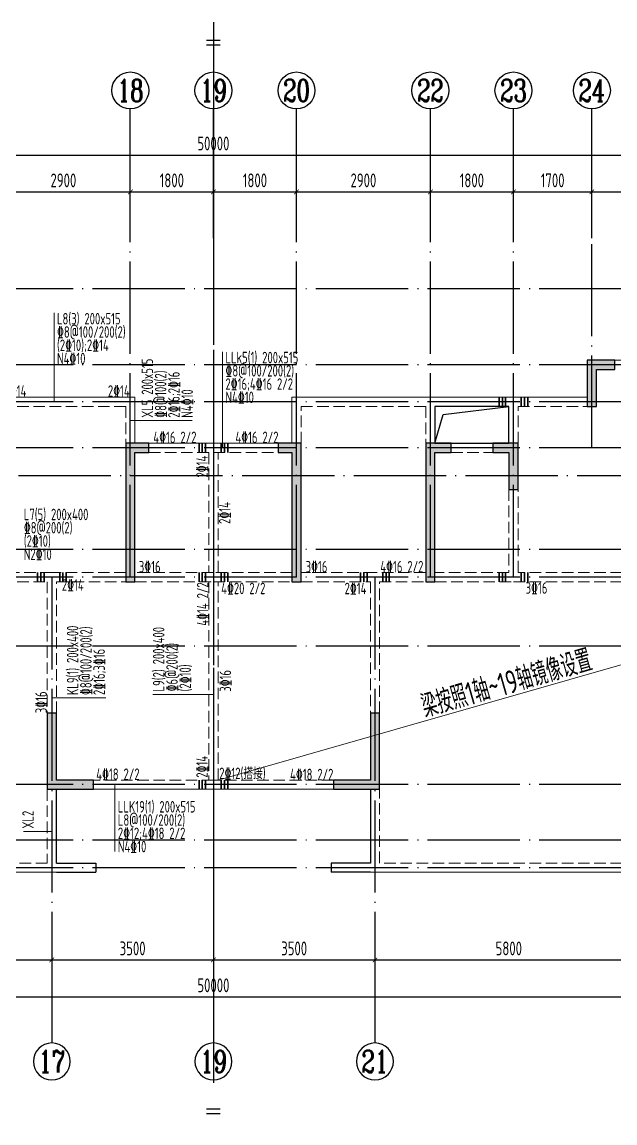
# Model space of a CAD drawing. Extents: x -461650 to 361314, y 245336 to 769729.
# Drawn here: x 125328 to 138173, y 492746 to 516613 of the extents above; entities that cross this region are included whole.
import ezdxf
from ezdxf.enums import TextEntityAlignment as Align

# ---------------------------------------------------------------- set-up
doc = ezdxf.new("R2010")
doc.units = 0
doc.header["$LTSCALE"] = 1000
for name, pattern in [('CENTER', [8, 5, -1, 1, -1]), ('DASH', [0.35, 0.25, -0.1]), ('DOTE', [2.42, 2, -0.2, 0.02, -0.2])]:
    doc.linetypes.add(name, pattern=pattern)
doc.layers.get('0').update_dxf_attribs({"linetype": 'CONTINUOUS'})
doc.layers.get('DEFPOINTS').update_dxf_attribs({"linetype": 'CONTINUOUS'})
for name, color, linetype in [('A-AXIS', 1, 'CONTINUOUS'), ('A-DOTE', 10, 'DOTE'), ('AXIS_NUM', 7, 'CONTINUOUS'), ('BEAM_CON', 4, 'CONTINUOUS'), ('S-D洞口', 4, 'CONTINUOUS'), ('S-L主梁线', 4, 'DASH'), ('S-L梁编号', 6, 'CONTINUOUS'), ('S-L梁配筋', 7, 'CONTINUOUS'), ('S-Q墙填充', 252, 'CONTINUOUS'), ('S-Q墙实线', 6, 'CONTINUOUS'), ('S-Y一般标注', 3, 'CONTINUOUS'), ('THIN', 7, 'CONTINUOUS')]:
    doc.layers.add(name, color=color, linetype=linetype)
doc.layers.add('梁附加箍筋', color=1, linetype='CONTINUOUS', lineweight=35)
doc.styles.add('TSSD_Axis', font='complex.shx', dxfattribs={"width": 0.7, "bigfont": 'hztxt.shx'})
doc.styles.add('TSSD_DIMENSION', font='Tssdeng.shx', dxfattribs={"width": 0.7, "bigfont": 'tssdchn.shx'})
doc.styles.add('TSSD_REIN', font='tssdeng.shx', dxfattribs={"width": 0.7, "height": 300, "bigfont": 'tssdchn.shx'})
doc.dimstyles.new('TSSD_100_100', dxfattribs={"dimtxt": 300, "dimasz": 100, "dimexe": 100, "dimexo": 250, "dimgap": 100, "dimtad": 1, "dimdec": 0, "dimzin": 0, "dimdsep": 46, "dimtxsty": 'TSSD_DIMENSION', "dimblk": 'ARCHTICK', "dimcen": 0, "dimdle": 100, "dimclrt": 7, "dimadec": 0, "dimazin": 0, "dimtfac": 1, "dimtdec": 0, "dimtix": 1, "dimtmove": 2, "dimatfit": 3, "dimldrblk": 'ARCHTICK', "dimfxl": 0, "dimtolj": 1, "dimtzin": 0, "dimarcsym": 0})

# ---------------------------------------------------------------- blocks, each defined once
blk = doc.blocks.new('ts_axno')
at = {"color": 0, "linetype": 'ByBlock', "lineweight": -2}
blk.add_circle((0, 0), 0.5, dxfattribs=at)
at = {"color": 0, "linetype": 'ByBlock', "lineweight": -2, "style": 'TSSD_Axis', "width": 0.7}
blk.add_attdef('A', text='', height=0.6, dxfattribs=at).set_placement((0, 0), align=Align.MIDDLE_CENTER)
blk = doc.blocks.new('_ArchTick')
at = {"color": 0, "linetype": 'ByBlock', "const_width": 0.15}
blk.add_lwpolyline([(-0.5, -0.5), (0.5, 0.5)], dxfattribs=at)
blk = doc.blocks.new('*D298')
at = {"layer": 'DEFPOINTS', "color": 0}
for p in [(27800, 19250), (24900, 18250), (27800, 18250)]:
    blk.add_point(p, dxfattribs=at)
at = {"layer": 'S-Y一般标注', "color": 0, "lineweight": -2}
for p, q in [((24900, 18500), (24900, 19350)), ((27800, 18500), (27800, 19350)), ((24800, 19250), (27900, 19250))]:
    blk.add_line(p, q, dxfattribs=at)
at = {"layer": 'S-Y一般标注', "color": 0, "lineweight": -2, "xscale": 100, "yscale": 100, "zscale": 100, "rotation": 180}
blk.add_blockref('_ArchTick', (24900, 19250), dxfattribs=at)
at = {"layer": 'S-Y一般标注', "color": 0, "lineweight": -2, "xscale": 100, "yscale": 100, "zscale": 100}
blk.add_blockref('_ArchTick', (27800, 19250), dxfattribs=at)
at = {"layer": 'S-Y一般标注', "color": 7, "insert": (26350, 19500), "char_height": 300, "attachment_point": 5, "style": 'TSSD_DIMENSION'}
blk.add_mtext('\\A1;2900', dxfattribs=at)
blk = doc.blocks.new('*D299')
at = {"layer": 'DEFPOINTS', "color": 0}
for p in [(29600, 19250), (27800, 18250), (29600, 18250)]:
    blk.add_point(p, dxfattribs=at)
at = {"layer": 'S-Y一般标注', "color": 0, "lineweight": -2}
for p, q in [((27800, 18500), (27800, 19350)), ((29600, 18500), (29600, 19350)), ((27700, 19250), (29700, 19250))]:
    blk.add_line(p, q, dxfattribs=at)
at = {"layer": 'S-Y一般标注', "color": 0, "lineweight": -2, "xscale": 100, "yscale": 100, "zscale": 100, "rotation": 180}
blk.add_blockref('_ArchTick', (27800, 19250), dxfattribs=at)
at = {"layer": 'S-Y一般标注', "color": 0, "lineweight": -2, "xscale": 100, "yscale": 100, "zscale": 100}
blk.add_blockref('_ArchTick', (29600, 19250), dxfattribs=at)
at = {"layer": 'S-Y一般标注', "color": 7, "insert": (28700, 19500), "char_height": 300, "attachment_point": 5, "style": 'TSSD_DIMENSION'}
blk.add_mtext('\\A1;1800', dxfattribs=at)
blk = doc.blocks.new('*D300')
at = {"layer": 'DEFPOINTS', "color": 0}
for p in [(31400, 19250), (29600, 18250), (31400, 18250)]:
    blk.add_point(p, dxfattribs=at)
at = {"layer": 'S-Y一般标注', "color": 0, "lineweight": -2}
for p, q in [((29600, 18500), (29600, 19350)), ((31400, 18500), (31400, 19350)), ((29500, 19250), (31500, 19250))]:
    blk.add_line(p, q, dxfattribs=at)
at = {"layer": 'S-Y一般标注', "color": 0, "lineweight": -2, "xscale": 100, "yscale": 100, "zscale": 100, "rotation": 180}
blk.add_blockref('_ArchTick', (29600, 19250), dxfattribs=at)
at = {"layer": 'S-Y一般标注', "color": 0, "lineweight": -2, "xscale": 100, "yscale": 100, "zscale": 100}
blk.add_blockref('_ArchTick', (31400, 19250), dxfattribs=at)
at = {"layer": 'S-Y一般标注', "color": 7, "insert": (30500, 19500), "char_height": 300, "attachment_point": 5, "style": 'TSSD_DIMENSION'}
blk.add_mtext('\\A1;1800', dxfattribs=at)
blk = doc.blocks.new('*D301')
at = {"layer": 'DEFPOINTS', "color": 0}
for p in [(34300, 19250), (31400, 18250), (34300, 18250)]:
    blk.add_point(p, dxfattribs=at)
at = {"layer": 'S-Y一般标注', "color": 0, "lineweight": -2}
for p, q in [((31400, 18500), (31400, 19350)), ((34300, 18500), (34300, 19350)), ((31300, 19250), (34400, 19250))]:
    blk.add_line(p, q, dxfattribs=at)
at = {"layer": 'S-Y一般标注', "color": 0, "lineweight": -2, "xscale": 100, "yscale": 100, "zscale": 100, "rotation": 180}
blk.add_blockref('_ArchTick', (31400, 19250), dxfattribs=at)
at = {"layer": 'S-Y一般标注', "color": 0, "lineweight": -2, "xscale": 100, "yscale": 100, "zscale": 100}
blk.add_blockref('_ArchTick', (34300, 19250), dxfattribs=at)
at = {"layer": 'S-Y一般标注', "color": 7, "insert": (32850, 19500), "char_height": 300, "attachment_point": 5, "style": 'TSSD_DIMENSION'}
blk.add_mtext('\\A1;2900', dxfattribs=at)
blk = doc.blocks.new('*D302')
at = {"layer": 'DEFPOINTS', "color": 0}
for p in [(36100, 19250), (34300, 18250), (36100, 18250)]:
    blk.add_point(p, dxfattribs=at)
at = {"layer": 'S-Y一般标注', "color": 0, "lineweight": -2}
for p, q in [((34300, 18500), (34300, 19350)), ((36100, 18500), (36100, 19350)), ((34200, 19250), (36200, 19250))]:
    blk.add_line(p, q, dxfattribs=at)
at = {"layer": 'S-Y一般标注', "color": 0, "lineweight": -2, "xscale": 100, "yscale": 100, "zscale": 100, "rotation": 180}
blk.add_blockref('_ArchTick', (34300, 19250), dxfattribs=at)
at = {"layer": 'S-Y一般标注', "color": 0, "lineweight": -2, "xscale": 100, "yscale": 100, "zscale": 100}
blk.add_blockref('_ArchTick', (36100, 19250), dxfattribs=at)
at = {"layer": 'S-Y一般标注', "color": 7, "insert": (35200, 19500), "char_height": 300, "attachment_point": 5, "style": 'TSSD_DIMENSION'}
blk.add_mtext('\\A1;1800', dxfattribs=at)
blk = doc.blocks.new('*D303')
at = {"layer": 'DEFPOINTS', "color": 0}
for p in [(37800, 19250), (36100, 18250), (37800, 18250)]:
    blk.add_point(p, dxfattribs=at)
at = {"layer": 'S-Y一般标注', "color": 0, "lineweight": -2}
for p, q in [((36100, 18500), (36100, 19350)), ((37800, 18500), (37800, 19350)), ((36000, 19250), (37900, 19250))]:
    blk.add_line(p, q, dxfattribs=at)
at = {"layer": 'S-Y一般标注', "color": 0, "lineweight": -2, "xscale": 100, "yscale": 100, "zscale": 100, "rotation": 180}
blk.add_blockref('_ArchTick', (36100, 19250), dxfattribs=at)
at = {"layer": 'S-Y一般标注', "color": 0, "lineweight": -2, "xscale": 100, "yscale": 100, "zscale": 100}
blk.add_blockref('_ArchTick', (37800, 19250), dxfattribs=at)
at = {"layer": 'S-Y一般标注', "color": 7, "insert": (36950, 19500), "char_height": 300, "attachment_point": 5, "style": 'TSSD_DIMENSION'}
blk.add_mtext('\\A1;1700', dxfattribs=at)
blk = doc.blocks.new('*D311')
at = {"layer": 'DEFPOINTS', "color": 0}
for p in [(54600, 20050), (4600, 18250), (54600, 18250)]:
    blk.add_point(p, dxfattribs=at)
at = {"layer": 'S-Y一般标注', "color": 0, "lineweight": -2}
for p, q in [((4500, 20050), (54700, 20050)), ((4600, 18500), (4600, 20150)), ((54600, 18500), (54600, 20150))]:
    blk.add_line(p, q, dxfattribs=at)
at = {"layer": 'S-Y一般标注', "color": 0, "lineweight": -2, "xscale": 100, "yscale": 100, "zscale": 100, "rotation": 180}
blk.add_blockref('_ArchTick', (4600, 20050), dxfattribs=at)
at = {"layer": 'S-Y一般标注', "color": 0, "lineweight": -2, "xscale": 100, "yscale": 100, "zscale": 100}
blk.add_blockref('_ArchTick', (54600, 20050), dxfattribs=at)
at = {"layer": 'S-Y一般标注', "color": 7, "insert": (29600, 20300), "char_height": 300, "attachment_point": 5, "style": 'TSSD_DIMENSION'}
blk.add_mtext('\\A1;50000', dxfattribs=at)
blk = doc.blocks.new('*D324')
at = {"layer": 'DEFPOINTS', "color": 0}
for p in [(39900, 19250), (37800, 18250), (39900, 18250)]:
    blk.add_point(p, dxfattribs=at)
at = {"layer": 'S-Y一般标注', "color": 0, "lineweight": -2}
for p, q in [((37800, 18500), (37800, 19350)), ((39900, 18500), (39900, 19350)), ((37700, 19250), (40000, 19250))]:
    blk.add_line(p, q, dxfattribs=at)
at = {"layer": 'S-Y一般标注', "color": 0, "lineweight": -2, "xscale": 100, "yscale": 100, "zscale": 100, "rotation": 180}
blk.add_blockref('_ArchTick', (37800, 19250), dxfattribs=at)
at = {"layer": 'S-Y一般标注', "color": 0, "lineweight": -2, "xscale": 100, "yscale": 100, "zscale": 100}
blk.add_blockref('_ArchTick', (39900, 19250), dxfattribs=at)
at = {"layer": 'S-Y一般标注', "color": 7, "insert": (38850, 19500), "char_height": 300, "attachment_point": 5, "style": 'TSSD_DIMENSION'}
blk.add_mtext('\\A1;2100', dxfattribs=at)
blk = doc.blocks.new('*D328')
at = {"layer": 'DEFPOINTS', "color": 0}
for p in [(20300, 3600), (26100, 3600), (26100, 2600)]:
    blk.add_point(p, dxfattribs=at)
at = {"layer": 'S-Y一般标注', "color": 0, "lineweight": -2}
for p, q in [((20300, 3350), (20300, 2500)), ((26100, 3350), (26100, 2500)), ((20200, 2600), (26200, 2600))]:
    blk.add_line(p, q, dxfattribs=at)
at = {"layer": 'S-Y一般标注', "color": 0, "lineweight": -2, "xscale": 100, "yscale": 100, "zscale": 100, "rotation": 180}
blk.add_blockref('_ArchTick', (20300, 2600), dxfattribs=at)
at = {"layer": 'S-Y一般标注', "color": 0, "lineweight": -2, "xscale": 100, "yscale": 100, "zscale": 100}
blk.add_blockref('_ArchTick', (26100, 2600), dxfattribs=at)
at = {"layer": 'S-Y一般标注', "color": 7, "insert": (23200, 2850), "char_height": 300, "attachment_point": 5, "style": 'TSSD_DIMENSION'}
blk.add_mtext('\\A1;5800', dxfattribs=at)
blk = doc.blocks.new('*D329')
at = {"layer": 'DEFPOINTS', "color": 0}
for p in [(26100, 3600), (29600, 3600), (29600, 2600)]:
    blk.add_point(p, dxfattribs=at)
at = {"layer": 'S-Y一般标注', "color": 0, "lineweight": -2}
for p, q in [((26100, 3350), (26100, 2500)), ((29600, 3350), (29600, 2500)), ((26000, 2600), (29700, 2600))]:
    blk.add_line(p, q, dxfattribs=at)
at = {"layer": 'S-Y一般标注', "color": 0, "lineweight": -2, "xscale": 100, "yscale": 100, "zscale": 100, "rotation": 180}
blk.add_blockref('_ArchTick', (26100, 2600), dxfattribs=at)
at = {"layer": 'S-Y一般标注', "color": 0, "lineweight": -2, "xscale": 100, "yscale": 100, "zscale": 100}
blk.add_blockref('_ArchTick', (29600, 2600), dxfattribs=at)
at = {"layer": 'S-Y一般标注', "color": 7, "insert": (27850, 2850), "char_height": 300, "attachment_point": 5, "style": 'TSSD_DIMENSION'}
blk.add_mtext('\\A1;3500', dxfattribs=at)
blk = doc.blocks.new('*D330')
at = {"layer": 'DEFPOINTS', "color": 0}
for p in [(33100, 3600), (38900, 3600), (38900, 2600)]:
    blk.add_point(p, dxfattribs=at)
at = {"layer": 'S-Y一般标注', "color": 0, "lineweight": -2}
for p, q in [((33100, 3350), (33100, 2500)), ((38900, 3350), (38900, 2500)), ((33000, 2600), (39000, 2600))]:
    blk.add_line(p, q, dxfattribs=at)
at = {"layer": 'S-Y一般标注', "color": 0, "lineweight": -2, "xscale": 100, "yscale": 100, "zscale": 100, "rotation": 180}
blk.add_blockref('_ArchTick', (33100, 2600), dxfattribs=at)
at = {"layer": 'S-Y一般标注', "color": 0, "lineweight": -2, "xscale": 100, "yscale": 100, "zscale": 100}
blk.add_blockref('_ArchTick', (38900, 2600), dxfattribs=at)
at = {"layer": 'S-Y一般标注', "color": 7, "insert": (36000, 2850), "char_height": 300, "attachment_point": 5, "style": 'TSSD_DIMENSION'}
blk.add_mtext('\\A1;5800', dxfattribs=at)
blk = doc.blocks.new('*D334')
at = {"layer": 'DEFPOINTS', "color": 0}
for p in [(4600, 3600), (54600, 3600), (54600, 1800)]:
    blk.add_point(p, dxfattribs=at)
at = {"layer": 'S-Y一般标注', "color": 0, "lineweight": -2}
for p, q in [((4600, 3350), (4600, 1700)), ((54600, 3350), (54600, 1700)), ((4500, 1800), (54700, 1800))]:
    blk.add_line(p, q, dxfattribs=at)
at = {"layer": 'S-Y一般标注', "color": 0, "lineweight": -2, "xscale": 100, "yscale": 100, "zscale": 100, "rotation": 180}
blk.add_blockref('_ArchTick', (4600, 1800), dxfattribs=at)
at = {"layer": 'S-Y一般标注', "color": 0, "lineweight": -2, "xscale": 100, "yscale": 100, "zscale": 100}
blk.add_blockref('_ArchTick', (54600, 1800), dxfattribs=at)
at = {"layer": 'S-Y一般标注', "color": 7, "insert": (29600, 2050), "char_height": 300, "attachment_point": 5, "style": 'TSSD_DIMENSION'}
blk.add_mtext('\\A1;50000', dxfattribs=at)
blk = doc.blocks.new('*D337')
at = {"layer": 'DEFPOINTS', "color": 0}
for p in [(29600, 3600), (33100, 3600), (33100, 2600)]:
    blk.add_point(p, dxfattribs=at)
at = {"layer": 'S-Y一般标注', "color": 0, "lineweight": -2}
for p, q in [((29600, 3350), (29600, 2500)), ((33100, 3350), (33100, 2500)), ((29500, 2600), (33200, 2600))]:
    blk.add_line(p, q, dxfattribs=at)
at = {"layer": 'S-Y一般标注', "color": 0, "lineweight": -2, "xscale": 100, "yscale": 100, "zscale": 100, "rotation": 180}
blk.add_blockref('_ArchTick', (29600, 2600), dxfattribs=at)
at = {"layer": 'S-Y一般标注', "color": 0, "lineweight": -2, "xscale": 100, "yscale": 100, "zscale": 100}
blk.add_blockref('_ArchTick', (33100, 2600), dxfattribs=at)
at = {"layer": 'S-Y一般标注', "color": 7, "insert": (31350, 2850), "char_height": 300, "attachment_point": 5, "style": 'TSSD_DIMENSION'}
blk.add_mtext('\\A1;3500', dxfattribs=at)
blk = doc.blocks.new('20210807.15312446')
at = {"layer": 'S-Q墙填充'}
h = blk.add_hatch(color=252, dxfattribs=at)
h.dxf.hatch_style = 1
h.paths.add_polyline_path([(94316, 67740), (94716, 67740), (94716, 67940), (94116, 67940), (94116, 66940), (94316, 66940)])
h = blk.add_hatch(color=252, dxfattribs=at)
h.dxf.hatch_style = 1
h.paths.add_polyline_path([(84116, 66140), (84116, 63140), (84316, 63140), (84316, 65940), (84616, 65940), (84616, 66140)])
h = blk.add_hatch(color=252, dxfattribs=at)
h.dxf.hatch_style = 1
h.paths.add_polyline_path([(87916, 66140), (87416, 66140), (87416, 65940), (87716, 65940), (87716, 63140), (87916, 63140)])
h = blk.add_hatch(color=252, dxfattribs=at)
h.dxf.hatch_style = 1
h.paths.add_polyline_path([(90616, 66140), (90616, 63140), (90816, 63140), (90816, 65940), (91166, 65940), (91166, 66140)])
h = blk.add_hatch(color=252, dxfattribs=at)
h.dxf.hatch_style = 1
h.paths.add_polyline_path([(92416, 65940), (92416, 65140), (92616, 65140), (92616, 66140), (92066, 66140), (92066, 65940)])
h = blk.add_hatch(color=252, dxfattribs=at)
h.dxf.hatch_style = 1
h.paths.add_polyline_path([(82416, 58640), (83316, 58640), (83416, 58640), (83416, 58840), (83316, 58840), (82616, 58840), (82616, 60290), (82416, 60290)])
h = blk.add_hatch(color=252, dxfattribs=at)
h.dxf.hatch_style = 1
h.paths.add_polyline_path([(88716, 58840), (88616, 58840), (88616, 58640), (88716, 58640), (89616, 58640), (89616, 60290), (89416, 60290), (89416, 58840)])
at = {"layer": 'BEAM_CON'}
for p, q in [((82616, 57040), (82616, 58640)), ((89416, 58640), (89416, 57040)), ((82616, 57040), (83466, 57040)), ((82616, 56840), (83466, 56840)), ((83466, 57040), (83466, 56840)), ((88566, 57040), (88566, 56840)), ((89416, 57040), (88566, 57040)), ((89416, 56840), (88566, 56840))]:
    blk.add_line(p, q, dxfattribs=at)
at = {"layer": 'S-D洞口', "color": 5}
blk.add_lwpolyline([(90816, 66140), (92416, 66140), (92416, 66940), (90816, 66940), (90816, 66140), (90993, 66762), (92416, 66940)], dxfattribs=at)
at = {"layer": 'S-L主梁线', "linetype": 'ByBlock', "lineweight": 18}
for p, q in [((96216, 67940), (94716, 67940)), ((84316, 67140), (81316, 67140)), ((84316, 66140), (84316, 67140)), ((87716, 67140), (87716, 66140)), ((90716, 67140), (87716, 67140)), ((92516, 67140), (90716, 67140)), ((94116, 67140), (92516, 67140)), ((90816, 66940), (92416, 66940)), ((90816, 66140), (90816, 66940)), ((92416, 66940), (92416, 66140)), ((86016, 66140), (84616, 66140)), ((87416, 66140), (86016, 66140)), ((92066, 66140), (91166, 66140)), ((83416, 58640), (86016, 58640)), ((86016, 58640), (88616, 58640)), ((76616, 56840), (82616, 56840)), ((89416, 56840), (95416, 56840))]:
    blk.add_line(p, q, dxfattribs=at)
at = {"layer": 'S-L主梁线', "linetype": 'DASH', "lineweight": 18}
for p, q in [((81416, 66940), (84116, 66940)), ((84116, 66940), (84116, 66140)), ((87916, 66940), (90616, 66940)), ((87916, 66140), (87916, 66940)), ((90616, 66940), (90616, 66140)), ((92616, 66940), (94116, 66940)), ((92616, 66140), (92616, 66940)), ((84616, 65940), (86016, 65940)), ((85916, 65940), (85916, 63340)), ((86016, 65940), (87416, 65940)), ((86116, 63340), (86116, 65940)), ((91166, 65940), (92066, 65940)), ((92416, 65140), (92416, 63340)), ((92616, 63340), (92616, 65140)), ((82516, 63340), (81416, 63340)), ((84116, 63340), (82516, 63340)), ((86016, 63340), (84316, 63340)), ((87716, 63340), (86016, 63340)), ((89516, 63340), (87916, 63340)), ((90616, 63340), (89516, 63340)), ((92416, 63340), (90816, 63340)), ((95216, 63340), (92616, 63340)), ((81416, 63140), (82416, 63140)), ((82416, 63140), (82416, 60290)), ((82616, 63140), (84116, 63140)), ((82616, 60290), (82616, 63140)), ((84316, 63140), (86016, 63140)), ((85916, 63140), (85916, 58840)), ((86016, 63140), (87716, 63140)), ((86116, 58840), (86116, 63140)), ((87916, 63140), (89416, 63140)), ((89416, 63140), (89416, 60290)), ((89616, 63140), (90616, 63140)), ((89616, 60290), (89616, 63140)), ((90816, 63140), (92516, 63140)), ((92516, 63140), (95216, 63140)), ((86016, 58840), (83416, 58840)), ((88616, 58840), (86016, 58840)), ((82416, 58640), (82416, 57040)), ((89616, 57040), (89616, 58640)), ((82416, 57040), (76816, 57040)), ((95216, 57040), (89616, 57040))]:
    blk.add_line(p, q, dxfattribs=at)
at = {"layer": 'S-Q墙实线'}
for points in [[(94316, 67740), (94716, 67740), (94716, 67940), (94116, 67940), (94116, 66940), (94316, 66940)], [(84116, 66140), (84116, 63140), (84316, 63140), (84316, 65940), (84616, 65940), (84616, 66140)], [(87916, 66140), (87416, 66140), (87416, 65940), (87716, 65940), (87716, 63140), (87916, 63140)], [(90616, 66140), (90616, 63140), (90816, 63140), (90816, 65940), (91166, 65940), (91166, 66140)], [(92416, 65940), (92416, 65140), (92616, 65140), (92616, 66140), (92066, 66140), (92066, 65940)], [(82416, 58640), (83316, 58640), (83416, 58640), (83416, 58840), (83316, 58840), (82616, 58840), (82616, 60290), (82416, 60290)], [(88716, 58840), (88616, 58840), (88616, 58640), (88716, 58640), (89616, 58640), (89616, 60290), (89416, 60290), (89416, 58840)]]:
    blk.add_lwpolyline(points, close=True, dxfattribs=at)
blk = doc.blocks.new('20210726.16395156')
at = {"layer": 'A-AXIS'}
for p, q in [((27800, 18249.9), (27800, 21049.9)), ((29600, 18249.9), (29600, 21049.9)), ((31400, 18249.9), (31400, 21049.9)), ((34300, 18249.9), (34300, 21049.9)), ((36100, 18249.9), (36100, 21049.9)), ((37800, 18249.9), (37800, 21049.9)), ((26100, 3600), (26100, 800)), ((29600, 3600), (29600, 800)), ((33100, 3600), (33100, 800))]:
    blk.add_line(p, q, dxfattribs=at)
at = {"layer": 'A-DOTE'}
for p, q in [((27800, 10900), (27800, 18249.9)), ((29600, 18249.9), (29600, 3600)), ((31400, 10900), (31400, 18249.9)), ((34300, 10900), (34300, 18249.9)), ((36100, 10900), (36100, 18249.9)), ((37800, 13700), (37800, 18249.9)), ((55600, 17150), (3600, 17150)), ((55600, 15500), (3600, 15500)), ((55600, 14700), (3600, 14700)), ((55600, 13700), (3600, 13700)), ((3600, 13100.3), (55600, 13100.3)), ((55600, 11500), (3600, 11500)), ((55600, 10900), (3600, 10900)), ((26100, 10900), (26100, 3600)), ((33100, 10900), (33100, 3600)), ((55600, 9400), (3600, 9400)), ((55600, 6400), (3600, 6400)), ((55600, 5200), (3600, 5200)), ((55600, 4600), (3600, 4600))]:
    blk.add_line(p, q, dxfattribs=at)
at = {"layer": 'A-AXIS'}
ref = blk.add_blockref('ts_axno', (27800, 21449.9), dxfattribs=dict(at, xscale=800, yscale=800, zscale=800))
ref.add_attrib('11', '18', dxfattribs={"layer": 'AXIS_NUM', "height": 480, "style": 'TSSD_Axis', "width": 0.7}).set_placement((27800, 21449.9), align=Align.MIDDLE_CENTER)
ref = blk.add_blockref('ts_axno', (29600, 21449.9), dxfattribs=dict(at, xscale=800, yscale=800, zscale=800))
ref.add_attrib('12', '19', dxfattribs={"layer": 'AXIS_NUM', "height": 480, "style": 'TSSD_Axis', "width": 0.7}).set_placement((29600, 21449.9), align=Align.MIDDLE_CENTER)
ref = blk.add_blockref('ts_axno', (31400, 21449.9), dxfattribs=dict(at, xscale=800, yscale=800, zscale=800))
ref.add_attrib('13', '20', dxfattribs={"layer": 'AXIS_NUM', "height": 480, "style": 'TSSD_Axis', "width": 0.7}).set_placement((31400, 21449.9), align=Align.MIDDLE_CENTER)
ref = blk.add_blockref('ts_axno', (34300, 21449.9), dxfattribs=dict(at, xscale=800, yscale=800, zscale=800))
ref.add_attrib('14', '22', dxfattribs={"layer": 'AXIS_NUM', "height": 480, "style": 'TSSD_Axis', "width": 0.7}).set_placement((34300, 21449.9), align=Align.MIDDLE_CENTER)
ref = blk.add_blockref('ts_axno', (36100, 21449.9), dxfattribs=dict(at, xscale=800, yscale=800, zscale=800))
ref.add_attrib('15', '23', dxfattribs={"layer": 'AXIS_NUM', "height": 480, "style": 'TSSD_Axis', "width": 0.7}).set_placement((36100, 21449.9), align=Align.MIDDLE_CENTER)
ref = blk.add_blockref('ts_axno', (37800, 21449.9), dxfattribs=dict(at, xscale=800, yscale=800, zscale=800))
ref.add_attrib('16', '24', dxfattribs={"layer": 'AXIS_NUM', "height": 480, "style": 'TSSD_Axis', "width": 0.7}).set_placement((37800, 21449.9), align=Align.MIDDLE_CENTER)
ref = blk.add_blockref('ts_axno', (26100, 400), dxfattribs=dict(at, xscale=-800, yscale=800, zscale=800, rotation=180))
ref.add_attrib('10', '17', dxfattribs={"layer": 'AXIS_NUM', "height": 480, "style": 'TSSD_Axis', "width": 0.7}).set_placement((26100, 400), align=Align.MIDDLE_CENTER)
ref = blk.add_blockref('ts_axno', (29600, 400), dxfattribs=dict(at, xscale=-800, yscale=800, zscale=800, rotation=180))
ref.add_attrib('13', '19', dxfattribs={"layer": 'AXIS_NUM', "height": 480, "style": 'TSSD_Axis', "width": 0.7}).set_placement((29600, 400), align=Align.MIDDLE_CENTER)
ref = blk.add_blockref('ts_axno', (33100, 400), dxfattribs=dict(at, xscale=-800, yscale=800, zscale=800, rotation=180))
ref.add_attrib('13', '21', dxfattribs={"layer": 'AXIS_NUM', "height": 480, "style": 'TSSD_Axis', "width": 0.7}).set_placement((33100, 400), align=Align.MIDDLE_CENTER)
at = {"layer": 'S-Y一般标注'}
for base, p1, p2, picture, middle in [((54600, 20049.9), (4600, 18249.9), (54600, 18249.9), '*D311', (29600, 20299.9)), ((27800, 19249.9), (24900, 18249.9), (27800, 18249.9), '*D298', (26350, 19499.9)), ((29600, 19249.9), (27800, 18249.9), (29600, 18249.9), '*D299', (28700, 19499.9)), ((31400, 19249.9), (29600, 18249.9), (31400, 18249.9), '*D300', (30500, 19499.9)), ((34300, 19249.9), (31400, 18249.9), (34300, 18249.9), '*D301', (32850, 19499.9)), ((36100, 19249.9), (34300, 18249.9), (36100, 18249.9), '*D302', (35200, 19499.9)), ((37800, 19249.9), (36100, 18249.9), (37800, 18249.9), '*D303', (36950, 19499.9)), ((39900, 19249.9), (37800, 18249.9), (39900, 18249.9), '*D324', (38850, 19499.9)), ((54600, 1800), (4600, 3600), (54600, 3600), '*D334', (29600, 2050)), ((26100, 2600), (20300, 3600), (26100, 3600), '*D328', (23200, 2850)), ((29600, 2600), (26100, 3600), (29600, 3600), '*D329', (27850, 2850)), ((33100, 2600), (29600, 3600), (33100, 3600), '*D337', (31350, 2850)), ((38900, 2600.1), (33100, 3600), (38900, 3600.1), '*D330', (36000, 2850.1))]:
    dim = blk.add_linear_dim(base=base, p1=p1, p2=p2, dimstyle='TSSD_100_100', dxfattribs=at)
    dim.commit()
    dim.dimension.update_dxf_attribs({"geometry": picture, "text_midpoint": middle})

msp = doc.modelspace()

# ---------------------------------------------------------------- linework, layer by layer
at = {"layer": 'S-L梁编号', "lineweight": 18}
for p, q in [((126022.09, 508379.97), (126022.09, 510305.61)), ((129671.6, 507379.97), (129671.6, 509464.31)), ((127673.53, 507971.42), (129010.96, 507971.42)), ((125973.53, 501959.71), (127143.02, 501959.71)), ((129473.53, 502037.87), (128162.64, 502037.87)), ((127341.1, 500074.36), (127341.1, 498632.14)), ((125973.53, 499066.26), (125360.35, 499066.26))]:
    msp.add_line(p, q, dxfattribs=at)
msp.add_lwpolyline([(129573.53, 500179.97), (154373.55, 507279.97)], dxfattribs=at)
at = {"layer": 'THIN', "linetype": 'CENTER'}
msp.add_line((129473.54, 516612.75), (129473.54, 492745.82), dxfattribs=at)
at = {"layer": 'THIN'}
for p, q in [((129623.54, 516209.52), (129323.54, 516209.52)), ((129623.54, 516109.52), (129323.54, 516109.52)), ((129623.54, 493045.82), (129323.54, 493045.82)), ((129623.54, 492945.82), (129323.54, 492945.82))]:
    msp.add_line(p, q, dxfattribs=at)
at = {"layer": '梁附加箍筋', "lineweight": 35}
for p, q in [((135663.54, 508279.97), (135663.54, 508479.97)), ((135733.54, 508279.97), (135733.54, 508479.97)), ((135803.54, 508279.97), (135803.54, 508479.97)), ((136143.54, 508279.97), (136143.54, 508479.97)), ((136213.54, 508279.97), (136213.54, 508479.97)), ((136283.54, 508279.97), (136283.54, 508479.97)), ((129163.54, 507279.97), (129163.54, 507479.97)), ((129233.54, 507279.97), (129233.54, 507479.97)), ((129303.54, 507279.97), (129303.54, 507479.97)), ((129643.54, 507279.97), (129643.54, 507479.97)), ((129713.54, 507279.97), (129713.54, 507479.97)), ((129783.54, 507279.97), (129783.54, 507479.97)), ((125663.53, 504479.97), (125663.53, 504679.97)), ((125733.53, 504479.97), (125733.53, 504679.97)), ((125803.53, 504479.97), (125803.53, 504679.97)), ((126143.53, 504479.97), (126143.53, 504679.97)), ((126213.53, 504479.97), (126213.53, 504679.97)), ((126283.53, 504479.97), (126283.53, 504679.97)), ((129163.53, 504479.97), (129163.53, 504679.97)), ((129233.53, 504479.97), (129233.53, 504679.97)), ((129303.53, 504479.97), (129303.53, 504679.97)), ((129643.53, 504479.97), (129643.53, 504679.97)), ((129713.53, 504479.97), (129713.53, 504679.97)), ((129783.53, 504479.97), (129783.53, 504679.97)), ((132663.56, 504479.97), (132663.56, 504679.97)), ((132733.56, 504479.97), (132733.56, 504679.97)), ((132803.56, 504479.97), (132803.56, 504679.97)), ((133143.56, 504479.97), (133143.56, 504679.97)), ((133213.56, 504479.97), (133213.56, 504679.97)), ((133283.56, 504479.97), (133283.56, 504679.97)), ((135663.54, 504479.97), (135663.54, 504679.97)), ((135733.54, 504479.97), (135733.54, 504679.97)), ((135803.54, 504479.97), (135803.54, 504679.97)), ((136143.54, 504479.97), (136143.54, 504679.97)), ((136213.54, 504479.97), (136213.54, 504679.97)), ((136283.54, 504479.97), (136283.54, 504679.97)), ((129163.53, 499979.97), (129163.53, 500179.97)), ((129233.53, 499979.97), (129233.53, 500179.97)), ((129303.53, 499979.97), (129303.53, 500179.97)), ((129643.53, 499979.97), (129643.53, 500179.97)), ((129713.53, 499979.97), (129713.53, 500179.97)), ((129783.53, 499979.97), (129783.53, 500179.97))]:
    msp.add_line(p, q, dxfattribs=at)

# ---------------------------------------------------------------- block references
at = {"layer": 'A-DOTE'}
msp.add_blockref('20210726.16395156', (99873.54, 493679.92), dxfattribs=at)
at = {"layer": 'S-Q墙填充'}
msp.add_blockref('20210807.15312446', (43457.9, 441340.43), dxfattribs=at)

# ---------------------------------------------------------------- texts
at = {"layer": 'S-L梁编号', "color": 6, "style": 'TSSD_REIN', "width": 0.7}
for s, p in [('L8(3) 200x515', (126084.59, 510055.61)), ('LLk5(1) 200x515', (129734.1, 509214.31)), ('L7(5) 200x400', (125365.48, 505812.8)), ('LLK19(1) 200x515', (127403.6, 499475.41))]:
    msp.add_text(s, height=250, dxfattribs=at).set_placement(p)
for s, p in [('XL5 200x515', (128167.69, 508033.92)), ('KL9(1) 200x400', (126548.79, 502022.21)), ('L9(2) 200x400', (128412.64, 502100.37)), ('XL2', (125581.5, 499128.76))]:
    msp.add_text(s, height=250, rotation=90, dxfattribs=at).set_placement(p)
at = {"layer": 'S-L梁编号', "lineweight": 18, "style": 'TSSD_REIN', "width": 0.7}
msp.add_text('梁按照1轴~19轴镜像设置', height=500, rotation=15.975897, dxfattribs=at).set_placement((134065.09, 501518.95))
at = {"layer": 'S-L梁配筋', "color": 7, "style": 'TSSD_REIN', "width": 0.7}
for s, p in [('%%1328@100/200(2)', (126084.59, 509768.11)), ('(2%%13210);2%%13214', (126084.59, 509480.61)), ('N4%%13210', (126084.59, 509193.11)), ('%%1328@100/200(2)', (129734.1, 508926.81)), ('N4%%13210', (129734.1, 508351.81)), ('%%1328@200(2)', (125365.48, 505525.3)), ('(2%%13210)', (125365.48, 505237.8)), ('N2%%13210', (125365.48, 504950.3)), ('2%%13214', (132315.55, 504208.24)), ('2%%13212(搭接)', (129599.34, 500200.17)), ('L8@100/200(2)', (127403.6, 499187.91)), ('N4%%13210', (127403.6, 498612.91))]:
    msp.add_text(s, height=250, dxfattribs=at).set_placement(p)
for s, p in [('%%1328@100(2)', (128455.19, 508033.92)), ('2%%13216;2%%13216', (128742.69, 508033.92)), ('N4%%13210', (129030.19, 508033.92)), ('2%%13214', (129352.38, 506738.69)), ('%%1328@100/200(2)', (126836.29, 502022.21)), ('%%1326@200(2)', (128700.14, 502100.37)), ('2%%13216;3%%13216', (127123.79, 502022.21)), ('(2%%13210)', (128987.64, 502100.37)), ('3%%13216', (125866.87, 501629.64)), ('2%%13214', (129352.38, 500229.97))]:
    msp.add_text(s, height=250, rotation=90, dxfattribs=at).set_placement(p)
at = {"layer": 'S-L梁配筋', "color": 1, "style": 'TSSD_REIN', "width": 0.7}
for s, p in [('2%%13216;4%%13216 2/2', (129734.1, 508639.31)), ('2%%13212;4%%13218 2/2', (127403.6, 498900.41))]:
    msp.add_text(s, height=250, dxfattribs=at).set_placement(p)
at = {"layer": 'S-L梁配筋', "color": 7, "style": 'TSSD_REIN', "width": 0.7}
for s, p in [('2%%13214', (125421.28, 508488.45)), ('2%%13214', (127660.33, 508488.45)), ('4%%13216 2/2', (129106.5, 507483.6)), ('4%%13216 2/2', (130884.05, 507483.6)), ('3%%13216', (128330.03, 504680.18)), ('3%%13216', (131943.33, 504680.18)), ('4%%13216 2/2', (134023.54, 504680.18))]:
    msp.add_text(s, height=250, dxfattribs=at).set_placement(p, align=Align.RIGHT)
for s, p in [('2%%13214', (129843.19, 505969.53)), ('3%%13216', (129857.79, 502329.97))]:
    msp.add_text(s, height=250, rotation=90, dxfattribs=at).set_placement(p, align=Align.CENTER)
msp.add_text('2%%13214', height=250, dxfattribs=at).set_placement((126426.8, 504207.65), align=Align.BOTTOM_CENTER)
for s, rotation, p in [('4%%13214 2/2', 90, (129365.89, 504465.37)), ('4%%13218 2/2', 360, (127874.71, 500181.66)), ('4%%13218 2/2', 360, (132073.63, 500175.17))]:
    msp.add_text(s, height=250, rotation=rotation, dxfattribs=at).set_placement(p, align=Align.RIGHT)
at = {"layer": 'S-L梁配筋', "color": 1, "style": 'TSSD_REIN', "width": 0.7}
msp.add_text('4%%13220 2/2', height=250, dxfattribs=at).set_placement((130121.13, 504209.43), align=Align.CENTER)
at = {"layer": 'S-L梁配筋', "color": 7, "style": 'TSSD_REIN', "width": 0.7}
msp.add_text('3%%13216', height=250, dxfattribs=at).set_placement((136473.55, 504219.27), align=Align.CENTER)

doc.saveas('drawing.dxf')
